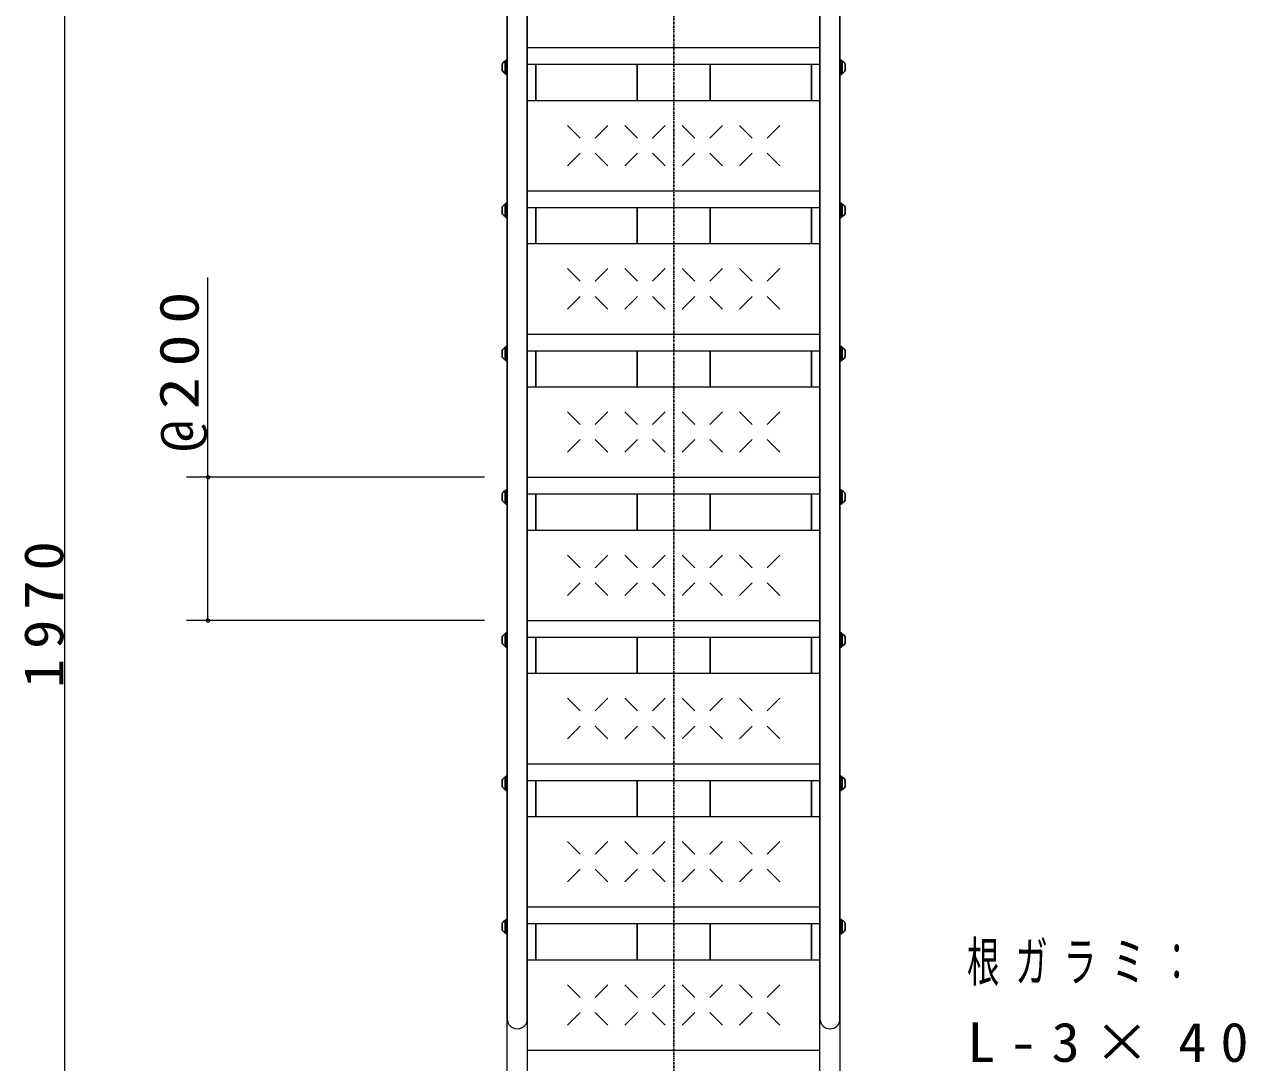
# Model space of a CAD drawing. Units: millimetres at full size; details may follow other scales. Extents: x -11723 to 0, y -1854 to 8010.
# Drawn here: x -4549 to -2845, y 2583 to 4032 of the extents above; entities that cross this region are included whole.
import ezdxf

# ---------------------------------------------------------------- set-up
doc = ezdxf.new("R2010")
doc.units = ezdxf.units.MM
doc.linetypes.add('USER2', pattern=[6, 3, -1, 1, -1])
doc.layers.add('線', color=2, linetype='Continuous', lineweight=25)
doc.layers.add('補助', color=2, linetype='Continuous', lineweight=13)
doc.styles.add('ＭＳ ゴシック', font='')
doc.styles.get('ＭＳ ゴシック').set_extended_font_data('MS Gothic')

# ---------------------------------------------------------------- blocks, each defined once
blk = doc.blocks.new('dimension_origin')
at = {"color": 0, "linetype": 'Continuous', "lineweight": -2}
blk.add_circle((0, 0), 1.25, dxfattribs=at)

msp = doc.modelspace()

# ---------------------------------------------------------------- linework, layer by layer
at = {"layer": '線', "color": 20, "linetype": 'USER2'}
msp.add_line((-3643.169, 5350), (-3643.169, 1730), dxfattribs=at)
at = {"layer": '線', "color": 7, "lineweight": 13}
for p, q in [((-3874.969, 2642.093), (-3874.969, 4486.4)), ((-3847.769, 2642.093), (-3847.769, 4486.4)), ((-3438.569, 2642.093), (-3438.569, 4486.4)), ((-3411.369, 2642.093), (-3411.369, 4486.4)), ((-3875.369, 1930), (-3875.369, 4200)), ((-3847.369, 2004.818), (-3847.369, 4200)), ((-3438.969, 2004.818), (-3438.969, 4200)), ((-3410.969, 1930), (-3410.969, 4200)), ((-3847.369, 4000.003), (-3438.969, 4000.003)), ((-3847.369, 3976.728), (-3438.969, 3976.728)), ((-3847.369, 3926.417), (-3438.969, 3926.417)), ((-3847.369, 3800.003), (-3438.969, 3800.003)), ((-3847.369, 3776.728), (-3438.969, 3776.728)), ((-3847.369, 3726.417), (-3438.969, 3726.417)), ((-3847.369, 3600.003), (-3438.969, 3600.003)), ((-3847.369, 3576.728), (-3438.969, 3576.728)), ((-3847.369, 3526.417), (-3438.969, 3526.417)), ((-3847.369, 3400.003), (-3438.969, 3400.003)), ((-3847.369, 3376.728), (-3438.969, 3376.728)), ((-3847.369, 3326.417), (-3438.969, 3326.417)), ((-3847.369, 3200.003), (-3438.969, 3200.003)), ((-3847.369, 3176.728), (-3438.969, 3176.728)), ((-3847.369, 3126.417), (-3438.969, 3126.417)), ((-3847.369, 3000.003), (-3438.969, 3000.003)), ((-3847.369, 2976.728), (-3438.969, 2976.728)), ((-3847.369, 2926.417), (-3438.969, 2926.417)), ((-3847.369, 2800.003), (-3438.969, 2800.003)), ((-3847.369, 2776.728), (-3438.969, 2776.728)), ((-3847.369, 2726.316), (-3438.969, 2726.316)), ((-3847.369, 2599.902), (-3438.969, 2599.902))]:
    msp.add_line(p, q, dxfattribs=at)
at = {"layer": '線'}
for p, q in [((-3882.719, 3968.703), (-3882.719, 3976.703)), ((-3877.369, 3981.353), (-3878.369, 3981.353)), ((-3878.369, 3964.053), (-3878.369, 3981.353)), ((-3877.369, 3982.703), (-3875.369, 3982.703)), ((-3877.369, 3962.703), (-3877.369, 3982.703)), ((-3877.369, 3964.053), (-3877.369, 3981.353)), ((-3875.369, 3962.703), (-3875.369, 3982.703)), ((-3835.369, 3976.728), (-3835.369, 3926.417)), ((-3693.969, 3926.417), (-3693.969, 3976.728)), ((-3592.369, 3926.417), (-3592.369, 3976.728)), ((-3450.969, 3976.728), (-3450.969, 3926.417)), ((-3408.985, 3982.703), (-3410.985, 3982.703)), ((-3410.985, 3962.703), (-3410.985, 3982.703)), ((-3408.985, 3962.703), (-3408.985, 3982.703)), ((-3408.985, 3981.353), (-3407.985, 3981.353)), ((-3408.985, 3964.053), (-3408.985, 3981.353)), ((-3407.985, 3964.053), (-3407.985, 3981.353)), ((-3403.635, 3968.703), (-3403.635, 3976.703)), ((-3877.369, 3964.053), (-3878.369, 3964.053)), ((-3877.369, 3962.703), (-3875.369, 3962.703)), ((-3408.985, 3962.703), (-3410.985, 3962.703)), ((-3408.985, 3964.053), (-3407.985, 3964.053)), ((-3773.775, 3873.817), (-3791.453, 3891.494)), ((-3734.884, 3891.494), (-3752.562, 3873.817)), ((-3693.775, 3873.817), (-3711.453, 3891.494)), ((-3654.884, 3891.494), (-3672.562, 3873.817)), ((-3613.775, 3873.817), (-3631.453, 3891.494)), ((-3574.884, 3891.494), (-3592.562, 3873.817)), ((-3533.775, 3873.817), (-3551.453, 3891.494)), ((-3494.884, 3891.494), (-3512.562, 3873.817)), ((-3773.775, 3852.604), (-3791.453, 3834.926)), ((-3734.884, 3834.926), (-3752.562, 3852.604)), ((-3693.775, 3852.604), (-3711.453, 3834.926)), ((-3654.884, 3834.926), (-3672.562, 3852.604)), ((-3613.775, 3852.604), (-3631.453, 3834.926)), ((-3574.884, 3834.926), (-3592.562, 3852.604)), ((-3533.775, 3852.604), (-3551.453, 3834.926)), ((-3494.884, 3834.926), (-3512.562, 3852.604)), ((-3882.719, 3768.703), (-3882.719, 3776.703)), ((-3877.369, 3781.353), (-3878.369, 3781.353)), ((-3878.369, 3764.053), (-3878.369, 3781.353)), ((-3877.369, 3782.703), (-3875.369, 3782.703)), ((-3877.369, 3762.703), (-3877.369, 3782.703)), ((-3877.369, 3764.053), (-3877.369, 3781.353)), ((-3875.369, 3762.703), (-3875.369, 3782.703)), ((-3835.369, 3776.728), (-3835.369, 3726.417)), ((-3693.969, 3726.417), (-3693.969, 3776.728)), ((-3592.369, 3726.417), (-3592.369, 3776.728)), ((-3450.969, 3776.728), (-3450.969, 3726.417)), ((-3408.985, 3782.703), (-3410.985, 3782.703)), ((-3410.985, 3762.703), (-3410.985, 3782.703)), ((-3408.985, 3762.703), (-3408.985, 3782.703)), ((-3408.985, 3781.353), (-3407.985, 3781.353)), ((-3408.985, 3764.053), (-3408.985, 3781.353)), ((-3407.985, 3764.053), (-3407.985, 3781.353)), ((-3403.635, 3768.703), (-3403.635, 3776.703)), ((-3877.369, 3764.053), (-3878.369, 3764.053)), ((-3877.369, 3762.703), (-3875.369, 3762.703)), ((-3408.985, 3762.703), (-3410.985, 3762.703)), ((-3408.985, 3764.053), (-3407.985, 3764.053)), ((-3773.775, 3673.817), (-3791.453, 3691.494)), ((-3734.884, 3691.494), (-3752.562, 3673.817)), ((-3693.775, 3673.817), (-3711.453, 3691.494)), ((-3654.884, 3691.494), (-3672.562, 3673.817)), ((-3613.775, 3673.817), (-3631.453, 3691.494)), ((-3574.884, 3691.494), (-3592.562, 3673.817)), ((-3533.775, 3673.817), (-3551.453, 3691.494)), ((-3494.884, 3691.494), (-3512.562, 3673.817)), ((-3773.775, 3652.604), (-3791.453, 3634.926)), ((-3734.884, 3634.926), (-3752.562, 3652.604)), ((-3693.775, 3652.604), (-3711.453, 3634.926)), ((-3654.884, 3634.926), (-3672.562, 3652.604)), ((-3613.775, 3652.604), (-3631.453, 3634.926)), ((-3574.884, 3634.926), (-3592.562, 3652.604)), ((-3533.775, 3652.604), (-3551.453, 3634.926)), ((-3494.884, 3634.926), (-3512.562, 3652.604)), ((-3877.369, 3581.353), (-3878.369, 3581.353)), ((-3878.369, 3564.053), (-3878.369, 3581.353)), ((-3877.369, 3582.703), (-3875.369, 3582.703)), ((-3877.369, 3562.703), (-3877.369, 3582.703)), ((-3877.369, 3564.053), (-3877.369, 3581.353)), ((-3875.369, 3562.703), (-3875.369, 3582.703)), ((-3408.985, 3582.703), (-3410.985, 3582.703)), ((-3410.985, 3562.703), (-3410.985, 3582.703)), ((-3408.985, 3562.703), (-3408.985, 3582.703)), ((-3408.985, 3581.353), (-3407.985, 3581.353)), ((-3408.985, 3564.053), (-3408.985, 3581.353)), ((-3407.985, 3564.053), (-3407.985, 3581.353)), ((-3882.719, 3568.703), (-3882.719, 3576.703)), ((-3877.369, 3564.053), (-3878.369, 3564.053)), ((-3877.369, 3562.703), (-3875.369, 3562.703)), ((-3835.369, 3576.728), (-3835.369, 3526.417)), ((-3693.969, 3526.417), (-3693.969, 3576.728)), ((-3592.369, 3526.417), (-3592.369, 3576.728)), ((-3450.969, 3576.728), (-3450.969, 3526.417)), ((-3408.985, 3562.703), (-3410.985, 3562.703)), ((-3408.985, 3564.053), (-3407.985, 3564.053)), ((-3403.635, 3568.703), (-3403.635, 3576.703)), ((-3773.775, 3473.817), (-3791.453, 3491.494)), ((-3734.884, 3491.494), (-3752.562, 3473.817)), ((-3693.775, 3473.817), (-3711.453, 3491.494)), ((-3654.884, 3491.494), (-3672.562, 3473.817)), ((-3613.775, 3473.817), (-3631.453, 3491.494)), ((-3574.884, 3491.494), (-3592.562, 3473.817)), ((-3533.775, 3473.817), (-3551.453, 3491.494)), ((-3494.884, 3491.494), (-3512.562, 3473.817)), ((-3773.775, 3452.604), (-3791.453, 3434.926)), ((-3734.884, 3434.926), (-3752.562, 3452.604)), ((-3693.775, 3452.604), (-3711.453, 3434.926)), ((-3654.884, 3434.926), (-3672.562, 3452.604)), ((-3613.775, 3452.604), (-3631.453, 3434.926)), ((-3574.884, 3434.926), (-3592.562, 3452.604)), ((-3533.775, 3452.604), (-3551.453, 3434.926)), ((-3494.884, 3434.926), (-3512.562, 3452.604)), ((-3882.719, 3368.703), (-3882.719, 3376.703)), ((-3877.369, 3381.353), (-3878.369, 3381.353)), ((-3878.369, 3364.053), (-3878.369, 3381.353)), ((-3877.369, 3382.703), (-3875.369, 3382.703)), ((-3877.369, 3362.703), (-3877.369, 3382.703)), ((-3877.369, 3364.053), (-3877.369, 3381.353)), ((-3875.369, 3362.703), (-3875.369, 3382.703)), ((-3835.369, 3376.728), (-3835.369, 3326.417)), ((-3693.969, 3326.417), (-3693.969, 3376.728)), ((-3592.369, 3326.417), (-3592.369, 3376.728)), ((-3450.969, 3376.728), (-3450.969, 3326.417)), ((-3408.985, 3382.703), (-3410.985, 3382.703)), ((-3410.985, 3362.703), (-3410.985, 3382.703)), ((-3408.985, 3362.703), (-3408.985, 3382.703)), ((-3408.985, 3381.353), (-3407.985, 3381.353)), ((-3408.985, 3364.053), (-3408.985, 3381.353)), ((-3407.985, 3364.053), (-3407.985, 3381.353)), ((-3403.635, 3368.703), (-3403.635, 3376.703)), ((-3877.369, 3364.053), (-3878.369, 3364.053)), ((-3877.369, 3362.703), (-3875.369, 3362.703)), ((-3408.985, 3362.703), (-3410.985, 3362.703)), ((-3408.985, 3364.053), (-3407.985, 3364.053)), ((-3773.775, 3273.817), (-3791.453, 3291.494)), ((-3734.884, 3291.494), (-3752.562, 3273.817)), ((-3693.775, 3273.817), (-3711.453, 3291.494)), ((-3654.884, 3291.494), (-3672.562, 3273.817)), ((-3613.775, 3273.817), (-3631.453, 3291.494)), ((-3574.884, 3291.494), (-3592.562, 3273.817)), ((-3533.775, 3273.817), (-3551.453, 3291.494)), ((-3494.884, 3291.494), (-3512.562, 3273.817)), ((-3773.775, 3252.604), (-3791.453, 3234.926)), ((-3734.884, 3234.926), (-3752.562, 3252.604)), ((-3693.775, 3252.604), (-3711.453, 3234.926)), ((-3654.884, 3234.926), (-3672.562, 3252.604)), ((-3613.775, 3252.604), (-3631.453, 3234.926)), ((-3574.884, 3234.926), (-3592.562, 3252.604)), ((-3533.775, 3252.604), (-3551.453, 3234.926)), ((-3494.884, 3234.926), (-3512.562, 3252.604)), ((-3882.719, 3168.703), (-3882.719, 3176.703)), ((-3877.369, 3181.353), (-3878.369, 3181.353)), ((-3878.369, 3164.053), (-3878.369, 3181.353)), ((-3877.369, 3182.703), (-3875.369, 3182.703)), ((-3877.369, 3162.703), (-3877.369, 3182.703)), ((-3877.369, 3164.053), (-3877.369, 3181.353)), ((-3875.369, 3162.703), (-3875.369, 3182.703)), ((-3835.369, 3176.728), (-3835.369, 3126.417)), ((-3693.969, 3126.417), (-3693.969, 3176.728)), ((-3592.369, 3126.417), (-3592.369, 3176.728)), ((-3450.969, 3176.728), (-3450.969, 3126.417)), ((-3408.985, 3182.703), (-3410.985, 3182.703)), ((-3410.985, 3162.703), (-3410.985, 3182.703)), ((-3408.985, 3162.703), (-3408.985, 3182.703)), ((-3408.985, 3181.353), (-3407.985, 3181.353)), ((-3408.985, 3164.053), (-3408.985, 3181.353)), ((-3407.985, 3164.053), (-3407.985, 3181.353)), ((-3403.635, 3168.703), (-3403.635, 3176.703)), ((-3877.369, 3164.053), (-3878.369, 3164.053)), ((-3877.369, 3162.703), (-3875.369, 3162.703)), ((-3408.985, 3162.703), (-3410.985, 3162.703)), ((-3408.985, 3164.053), (-3407.985, 3164.053)), ((-3773.775, 3073.817), (-3791.453, 3091.494)), ((-3734.884, 3091.494), (-3752.562, 3073.817)), ((-3693.775, 3073.817), (-3711.453, 3091.494)), ((-3654.884, 3091.494), (-3672.562, 3073.817)), ((-3613.775, 3073.817), (-3631.453, 3091.494)), ((-3574.884, 3091.494), (-3592.562, 3073.817)), ((-3533.775, 3073.817), (-3551.453, 3091.494)), ((-3494.884, 3091.494), (-3512.562, 3073.817)), ((-3773.775, 3052.604), (-3791.453, 3034.926)), ((-3734.884, 3034.926), (-3752.562, 3052.604)), ((-3693.775, 3052.604), (-3711.453, 3034.926)), ((-3654.884, 3034.926), (-3672.562, 3052.604)), ((-3613.775, 3052.604), (-3631.453, 3034.926)), ((-3574.884, 3034.926), (-3592.562, 3052.604)), ((-3533.775, 3052.604), (-3551.453, 3034.926)), ((-3494.884, 3034.926), (-3512.562, 3052.604)), ((-3882.719, 2968.703), (-3882.719, 2976.703)), ((-3877.369, 2981.353), (-3878.369, 2981.353)), ((-3878.369, 2964.053), (-3878.369, 2981.353)), ((-3877.369, 2982.703), (-3875.369, 2982.703)), ((-3877.369, 2962.703), (-3877.369, 2982.703)), ((-3877.369, 2964.053), (-3877.369, 2981.353)), ((-3875.369, 2962.703), (-3875.369, 2982.703)), ((-3835.369, 2976.728), (-3835.369, 2926.417)), ((-3693.969, 2926.417), (-3693.969, 2976.728)), ((-3592.369, 2926.417), (-3592.369, 2976.728)), ((-3450.969, 2976.728), (-3450.969, 2926.417)), ((-3408.985, 2982.703), (-3410.985, 2982.703)), ((-3410.985, 2962.703), (-3410.985, 2982.703)), ((-3408.985, 2962.703), (-3408.985, 2982.703)), ((-3408.985, 2981.353), (-3407.985, 2981.353)), ((-3408.985, 2964.053), (-3408.985, 2981.353)), ((-3407.985, 2964.053), (-3407.985, 2981.353)), ((-3403.635, 2968.703), (-3403.635, 2976.703)), ((-3877.369, 2964.053), (-3878.369, 2964.053)), ((-3877.369, 2962.703), (-3875.369, 2962.703)), ((-3408.985, 2962.703), (-3410.985, 2962.703)), ((-3408.985, 2964.053), (-3407.985, 2964.053)), ((-3773.775, 2873.817), (-3791.453, 2891.494)), ((-3734.884, 2891.494), (-3752.562, 2873.817)), ((-3693.775, 2873.817), (-3711.453, 2891.494)), ((-3654.884, 2891.494), (-3672.562, 2873.817)), ((-3613.775, 2873.817), (-3631.453, 2891.494)), ((-3574.884, 2891.494), (-3592.562, 2873.817)), ((-3533.775, 2873.817), (-3551.453, 2891.494)), ((-3494.884, 2891.494), (-3512.562, 2873.817)), ((-3773.775, 2852.604), (-3791.453, 2834.926)), ((-3734.884, 2834.926), (-3752.562, 2852.604)), ((-3693.775, 2852.604), (-3711.453, 2834.926)), ((-3654.884, 2834.926), (-3672.562, 2852.604)), ((-3613.775, 2852.604), (-3631.453, 2834.926)), ((-3574.884, 2834.926), (-3592.562, 2852.604)), ((-3533.775, 2852.604), (-3551.453, 2834.926)), ((-3494.884, 2834.926), (-3512.562, 2852.604)), ((-3877.369, 2781.353), (-3878.369, 2781.353)), ((-3878.369, 2764.053), (-3878.369, 2781.353)), ((-3877.369, 2782.703), (-3875.369, 2782.703)), ((-3877.369, 2762.703), (-3877.369, 2782.703)), ((-3877.369, 2764.053), (-3877.369, 2781.353)), ((-3875.369, 2762.703), (-3875.369, 2782.703)), ((-3408.985, 2782.703), (-3410.985, 2782.703)), ((-3410.985, 2762.703), (-3410.985, 2782.703)), ((-3408.985, 2762.703), (-3408.985, 2782.703)), ((-3408.985, 2781.353), (-3407.985, 2781.353)), ((-3408.985, 2764.053), (-3408.985, 2781.353)), ((-3407.985, 2764.053), (-3407.985, 2781.353)), ((-3882.719, 2768.703), (-3882.719, 2776.703)), ((-3877.369, 2764.053), (-3878.369, 2764.053)), ((-3877.369, 2762.703), (-3875.369, 2762.703)), ((-3835.369, 2776.728), (-3835.369, 2726.316)), ((-3693.969, 2726.417), (-3693.969, 2776.728)), ((-3592.369, 2726.417), (-3592.369, 2776.728)), ((-3450.969, 2776.728), (-3450.969, 2726.316)), ((-3408.985, 2762.703), (-3410.985, 2762.703)), ((-3408.985, 2764.053), (-3407.985, 2764.053)), ((-3403.635, 2768.703), (-3403.635, 2776.703)), ((-3773.775, 2673.716), (-3791.453, 2691.393)), ((-3734.884, 2691.393), (-3752.562, 2673.716)), ((-3693.775, 2673.716), (-3711.453, 2691.393)), ((-3654.884, 2691.393), (-3672.562, 2673.716)), ((-3613.775, 2673.716), (-3631.453, 2691.393)), ((-3574.884, 2691.393), (-3592.562, 2673.716)), ((-3533.775, 2673.716), (-3551.453, 2691.393)), ((-3494.884, 2691.393), (-3512.562, 2673.716)), ((-3773.775, 2652.502), (-3791.453, 2634.825)), ((-3734.884, 2634.825), (-3752.562, 2652.502)), ((-3693.775, 2652.502), (-3711.453, 2634.825)), ((-3654.884, 2634.825), (-3672.562, 2652.502)), ((-3613.775, 2652.502), (-3631.453, 2634.825)), ((-3574.884, 2634.825), (-3592.562, 2652.502)), ((-3533.775, 2652.502), (-3551.453, 2634.825)), ((-3494.884, 2634.825), (-3512.562, 2652.502))]:
    msp.add_line(p, q, dxfattribs=at)
for centre, start, end in [((-3873.782, 3972.703), 117.93242, 155.88589), ((-3412.571, 3972.703), 24.11411, 62.06758), ((-3873.782, 3972.703), 204.11411, 242.06758), ((-3412.571, 3972.703), 297.93242, 335.88589), ((-3873.782, 3772.703), 117.93242, 155.88589), ((-3873.782, 3772.703), 204.11411, 242.06758), ((-3412.571, 3772.703), 24.11411, 62.06758), ((-3412.571, 3772.703), 297.93242, 335.88589), ((-3873.782, 3572.703), 117.93242, 155.88589), ((-3412.571, 3572.703), 24.11411, 62.06758), ((-3873.782, 3572.703), 204.11411, 242.06758), ((-3412.571, 3572.703), 297.93242, 335.88589), ((-3873.782, 3372.703), 117.93242, 155.88589), ((-3412.571, 3372.703), 24.11411, 62.06758), ((-3873.782, 3372.703), 204.11411, 242.06758), ((-3412.571, 3372.703), 297.93242, 335.88589), ((-3873.782, 3172.703), 117.93242, 155.88589), ((-3412.571, 3172.703), 24.11411, 62.06758), ((-3873.782, 3172.703), 204.11411, 242.06758), ((-3412.571, 3172.703), 297.93242, 335.88589), ((-3873.782, 2972.703), 117.93242, 155.88589), ((-3873.782, 2972.703), 204.11411, 242.06758), ((-3412.571, 2972.703), 24.11411, 62.06758), ((-3412.571, 2972.703), 297.93242, 335.88589), ((-3873.782, 2772.703), 117.93242, 155.88589), ((-3412.571, 2772.703), 24.11411, 62.06758), ((-3873.782, 2772.703), 204.11411, 242.06758), ((-3412.571, 2772.703), 297.93242, 335.88589)]:
    msp.add_arc(centre, 9.791, start, end, dxfattribs=at)
at = {"layer": '線', "color": 7, "lineweight": 13}
for centre, major_axis, start_param, end_param in [((-3861.369, 2642.093), (13.6, 0), 3.14159265, 6.28318531), ((-3424.969, 2642.093), (-13.6, 0), 6.28318531, 9.42477796)]:
    msp.add_ellipse(centre, major_axis=major_axis, ratio=0.891007, start_param=start_param, end_param=end_param, dxfattribs=at)
at = {"layer": '補助'}
for p, q in [((-4493.169, 2230), (-4493.169, 4200)), ((-4293.169, 3200.003), (-4293.169, 3679.003)), ((-3907.369, 3400.003), (-4323.169, 3400.003)), ((-3907.369, 3200.003), (-4323.169, 3200.003))]:
    msp.add_line(p, q, dxfattribs=at)

# ---------------------------------------------------------------- block references
at = {"layer": '補助', "xscale": 2, "yscale": 2}
for p, rotation in [((-4293.169, 3400.003), 270), ((-4293.169, 3200.003), 90)]:
    msp.add_blockref('dimension_origin', p, dxfattribs=dict(at, rotation=rotation))

# ---------------------------------------------------------------- texts
at = {"layer": '補助', "char_height": 54.99, "attachment_point": 8, "rotation": 90, "style": 'ＭＳ ゴシック'}
for s, insert in [('\\T1.33;\\W1.2;@200', (-4294.169, 3554.717)), ('\\T1.33;\\W1.1;1970', (-4494.169, 3215))]:
    msp.add_mtext(s, dxfattribs=dict(at, insert=insert))
at = {"layer": '補助', "char_height": 54.99, "attachment_point": 1, "style": 'ＭＳ ゴシック'}
for s, insert in [('\\T1.5;\\W0.6;根ガラミ：', (-3233.59, 2751.25)), ('\\T1.5;\\W1.05;L-3×40', (-3233.59, 2638.75))]:
    msp.add_mtext(s, dxfattribs=dict(at, insert=insert))

doc.saveas('drawing.dxf')
